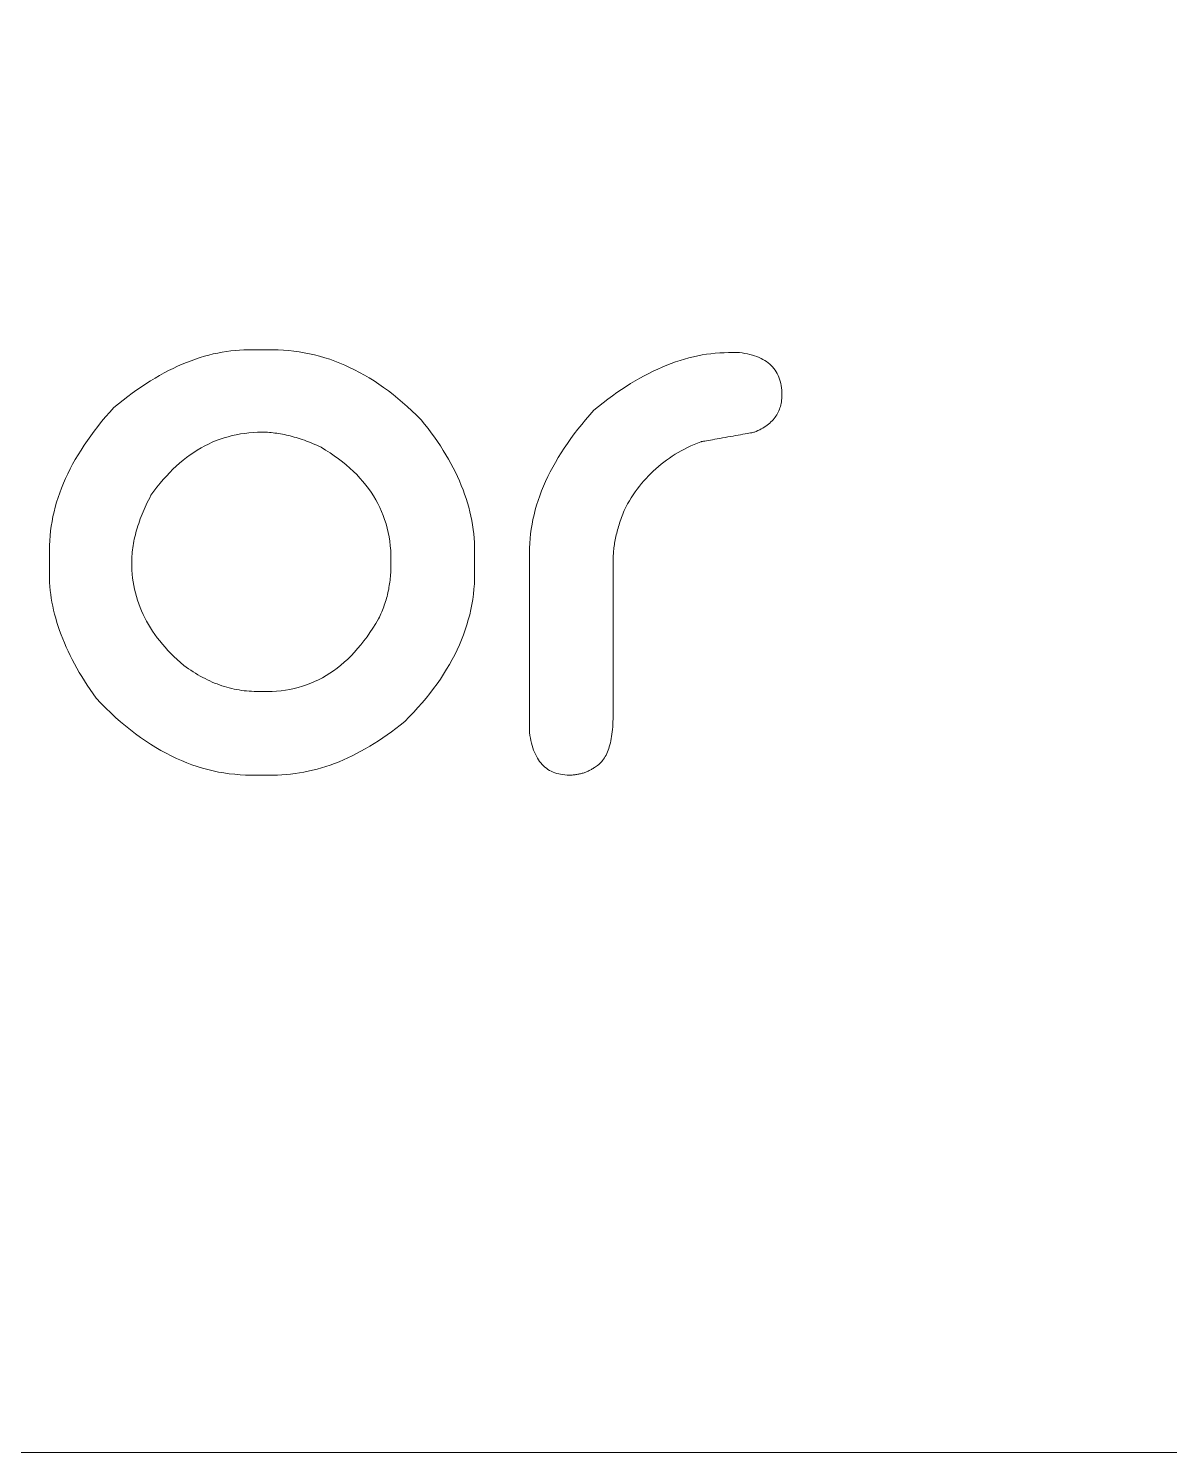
# Model space of a CAD drawing. Header units: metres. Extents: x -2538 to 7610, y -1082 to -498.
# Drawn here: x 1745.96 to 1768.71, y -1081.87 to -1053.48 of the extents above; entities that cross this region are included whole.
import ezdxf

# ---------------------------------------------------------------- set-up
doc = ezdxf.new("R2010")
doc.units = ezdxf.units.M
doc.linetypes.add('AUSGEZOGEN', pattern=[0])
doc.layers.add('Standard', color=7, linetype='AUSGEZOGEN', lineweight=25)

msp = doc.modelspace()

# ---------------------------------------------------------------- linework, layer by layer
at = {"layer": 'Standard', "color": 7, "linetype": 'AUSGEZOGEN', "lineweight": 13}
for points in [[(1248.487, -1081.873), (1810.487, -1081.873), (1810.487, -519.873), (1248.487, -519.873), (1248.487, -1081.873)], [(1750.342, -1059.891), (1750.344, -1059.891), (1750.348, -1059.891), (1750.356, -1059.891), (1750.366, -1059.891), (1750.378, -1059.891), (1750.393, -1059.891), (1750.41, -1059.891), (1750.428, -1059.891), (1750.448, -1059.891), (1750.47, -1059.891), (1750.492, -1059.891), (1750.515, -1059.891), (1750.539, -1059.891), (1750.564, -1059.891), (1750.588, -1059.891), (1750.613, -1059.891), (1750.637, -1059.891), (1750.661, -1059.891), (1750.684, -1059.891), (1750.707, -1059.891), (1750.728, -1059.891), (1750.748, -1059.891), (1750.766, -1059.891), (1750.783, -1059.891), (1750.798, -1059.891), (1750.81, -1059.891), (1750.82, -1059.891), (1750.828, -1059.891), (1750.833, -1059.891), (1750.834, -1059.891), (1750.939, -1059.892), (1751.044, -1059.897), (1751.148, -1059.905), (1751.252, -1059.915), (1751.355, -1059.929), (1751.458, -1059.946), (1751.56, -1059.967), (1751.662, -1059.99), (1751.763, -1060.016), (1751.864, -1060.046), (1751.965, -1060.078), (1752.065, -1060.114), (1752.164, -1060.153), (1752.263, -1060.194), (1752.362, -1060.239), (1752.46, -1060.287), (1752.558, -1060.338), (1752.655, -1060.393), (1752.752, -1060.45), (1752.849, -1060.51), (1752.944, -1060.574), (1753.04, -1060.641), (1753.135, -1060.71), (1753.23, -1060.783), (1753.324, -1060.859), (1753.417, -1060.938), (1753.51, -1061.02), (1753.603, -1061.105), (1753.696, -1061.194), (1753.787, -1061.285), (1753.857, -1061.372), (1753.925, -1061.458), (1753.99, -1061.545), (1754.053, -1061.632), (1754.113, -1061.719), (1754.171, -1061.806), (1754.227, -1061.893), (1754.28, -1061.98), (1754.331, -1062.067), (1754.38, -1062.154), (1754.426, -1062.241), (1754.47, -1062.329), (1754.511, -1062.416), (1754.55, -1062.503), (1754.587, -1062.591), (1754.622, -1062.678), (1754.654, -1062.766), (1754.683, -1062.854), (1754.71, -1062.941), (1754.735, -1063.029), (1754.758, -1063.117), (1754.778, -1063.205), (1754.796, -1063.293), (1754.811, -1063.381), (1754.824, -1063.469), (1754.835, -1063.557), (1754.843, -1063.645), (1754.849, -1063.733), (1754.853, -1063.822), (1754.854, -1063.91), (1754.854, -1063.912), (1754.854, -1063.916), (1754.854, -1063.922), (1754.854, -1063.931), (1754.854, -1063.943), (1754.854, -1063.956), (1754.854, -1063.971), (1754.854, -1063.987), (1754.854, -1064.005), (1754.854, -1064.024), (1754.854, -1064.044), (1754.854, -1064.064), (1754.854, -1064.085), (1754.854, -1064.107), (1754.854, -1064.129), (1754.854, -1064.151), (1754.854, -1064.172), (1754.854, -1064.194), (1754.854, -1064.214), (1754.854, -1064.234), (1754.854, -1064.253), (1754.854, -1064.271), (1754.854, -1064.287), (1754.854, -1064.302), (1754.854, -1064.315), (1754.854, -1064.326), (1754.854, -1064.335), (1754.854, -1064.342), (1754.854, -1064.346), (1754.854, -1064.348), (1754.852, -1064.452), (1754.848, -1064.556), (1754.84, -1064.659), (1754.829, -1064.762), (1754.815, -1064.864), (1754.798, -1064.967), (1754.778, -1065.068), (1754.755, -1065.17), (1754.728, -1065.271), (1754.699, -1065.371), (1754.666, -1065.472), (1754.631, -1065.571), (1754.592, -1065.671), (1754.55, -1065.77), (1754.505, -1065.869), (1754.457, -1065.967), (1754.406, -1066.065), (1754.352, -1066.162), (1754.294, -1066.259), (1754.234, -1066.356), (1754.17, -1066.452), (1754.104, -1066.548), (1754.034, -1066.643), (1753.961, -1066.739), (1753.885, -1066.833), (1753.806, -1066.928), (1753.724, -1067.021), (1753.639, -1067.115), (1753.551, -1067.208), (1753.459, -1067.301), (1753.372, -1067.371), (1753.285, -1067.438), (1753.198, -1067.503), (1753.111, -1067.566), (1753.024, -1067.627), (1752.936, -1067.685), (1752.849, -1067.74), (1752.762, -1067.794), (1752.674, -1067.845), (1752.587, -1067.893), (1752.5, -1067.939), (1752.412, -1067.983), (1752.325, -1068.025), (1752.238, -1068.064), (1752.15, -1068.101), (1752.063, -1068.135), (1751.975, -1068.167), (1751.887, -1068.197), (1751.8, -1068.224), (1751.712, -1068.249), (1751.624, -1068.271), (1751.537, -1068.291), (1751.449, -1068.309), (1751.361, -1068.325), (1751.274, -1068.338), (1751.186, -1068.348), (1751.098, -1068.357), (1751.01, -1068.362), (1750.922, -1068.366), (1750.834, -1068.367), (1750.833, -1068.367), (1750.829, -1068.367), (1750.822, -1068.367), (1750.813, -1068.367), (1750.802, -1068.367), (1750.789, -1068.367), (1750.774, -1068.367), (1750.757, -1068.367), (1750.74, -1068.367), (1750.721, -1068.367), (1750.701, -1068.367), (1750.68, -1068.367), (1750.659, -1068.367), (1750.637, -1068.367), (1750.615, -1068.367), (1750.594, -1068.367), (1750.572, -1068.367), (1750.551, -1068.367), (1750.53, -1068.367), (1750.51, -1068.367), (1750.491, -1068.367), (1750.473, -1068.367), (1750.457, -1068.367), (1750.442, -1068.367), (1750.429, -1068.367), (1750.418, -1068.367), (1750.409, -1068.367), (1750.402, -1068.367), (1750.398, -1068.367), (1750.397, -1068.367), (1750.288, -1068.366), (1750.179, -1068.36), (1750.071, -1068.352), (1749.963, -1068.34), (1749.855, -1068.325), (1749.748, -1068.306), (1749.642, -1068.284), (1749.535, -1068.258), (1749.43, -1068.229), (1749.324, -1068.197), (1749.219, -1068.161), (1749.115, -1068.122), (1749.011, -1068.08), (1748.907, -1068.034), (1748.804, -1067.984), (1748.701, -1067.932), (1748.599, -1067.876), (1748.497, -1067.816), (1748.395, -1067.753), (1748.294, -1067.687), (1748.194, -1067.617), (1748.093, -1067.544), (1747.994, -1067.467), (1747.894, -1067.387), (1747.795, -1067.304), (1747.697, -1067.217), (1747.599, -1067.127), (1747.501, -1067.033), (1747.404, -1066.936), (1747.307, -1066.836), (1747.246, -1066.749), (1747.187, -1066.663), (1747.13, -1066.576), (1747.076, -1066.49), (1747.023, -1066.405), (1746.972, -1066.32), (1746.924, -1066.235), (1746.877, -1066.15), (1746.833, -1066.066), (1746.79, -1065.982), (1746.75, -1065.899), (1746.712, -1065.815), (1746.676, -1065.733), (1746.642, -1065.65), (1746.61, -1065.568), (1746.58, -1065.486), (1746.552, -1065.404), (1746.526, -1065.323), (1746.502, -1065.242), (1746.481, -1065.162), (1746.461, -1065.082), (1746.443, -1065.002), (1746.428, -1064.922), (1746.414, -1064.843), (1746.403, -1064.764), (1746.394, -1064.686), (1746.386, -1064.608), (1746.381, -1064.53), (1746.378, -1064.452), (1746.377, -1064.375), (1746.377, -1064.373), (1746.377, -1064.369), (1746.377, -1064.361), (1746.377, -1064.351), (1746.377, -1064.339), (1746.377, -1064.324), (1746.377, -1064.307), (1746.377, -1064.289), (1746.377, -1064.269), (1746.377, -1064.247), (1746.377, -1064.225), (1746.377, -1064.202), (1746.377, -1064.178), (1746.377, -1064.154), (1746.377, -1064.129), (1746.377, -1064.104), (1746.377, -1064.08), (1746.377, -1064.056), (1746.377, -1064.033), (1746.377, -1064.01), (1746.377, -1063.989), (1746.377, -1063.969), (1746.377, -1063.951), (1746.377, -1063.934), (1746.377, -1063.919), (1746.377, -1063.907), (1746.377, -1063.897), (1746.377, -1063.889), (1746.377, -1063.884), (1746.377, -1063.883), (1746.379, -1063.787), (1746.383, -1063.692), (1746.39, -1063.596), (1746.4, -1063.501), (1746.413, -1063.405), (1746.429, -1063.31), (1746.447, -1063.214), (1746.469, -1063.119), (1746.493, -1063.024), (1746.52, -1062.929), (1746.55, -1062.834), (1746.583, -1062.739), (1746.618, -1062.644), (1746.657, -1062.549), (1746.698, -1062.454), (1746.743, -1062.359), (1746.79, -1062.265), (1746.84, -1062.17), (1746.893, -1062.076), (1746.948, -1061.981), (1747.007, -1061.887), (1747.068, -1061.792), (1747.133, -1061.698), (1747.2, -1061.604), (1747.27, -1061.509), (1747.342, -1061.415), (1747.418, -1061.321), (1747.497, -1061.227), (1747.578, -1061.133), (1747.662, -1061.039), (1747.754, -1060.964), (1747.846, -1060.891), (1747.938, -1060.821), (1748.029, -1060.753), (1748.12, -1060.688), (1748.211, -1060.626), (1748.302, -1060.566), (1748.393, -1060.508), (1748.483, -1060.453), (1748.574, -1060.401), (1748.664, -1060.351), (1748.754, -1060.304), (1748.844, -1060.259), (1748.933, -1060.217), (1749.023, -1060.178), (1749.112, -1060.141), (1749.201, -1060.106), (1749.29, -1060.074), (1749.379, -1060.045), (1749.467, -1060.018), (1749.555, -1059.994), (1749.644, -1059.972), (1749.731, -1059.953), (1749.819, -1059.937), (1749.907, -1059.923), (1749.994, -1059.911), (1750.081, -1059.902), (1750.169, -1059.896), (1750.255, -1059.892), (1750.342, -1059.891)], [(1759.912, -1059.945), (1759.913, -1059.945), (1759.915, -1059.945), (1759.918, -1059.945), (1759.923, -1059.945), (1759.929, -1059.945), (1759.935, -1059.945), (1759.943, -1059.945), (1759.951, -1059.945), (1759.96, -1059.945), (1759.969, -1059.945), (1759.979, -1059.945), (1759.989, -1059.945), (1760, -1059.945), (1760.011, -1059.945), (1760.022, -1059.945), (1760.033, -1059.945), (1760.043, -1059.945), (1760.054, -1059.945), (1760.064, -1059.945), (1760.074, -1059.945), (1760.084, -1059.945), (1760.093, -1059.945), (1760.101, -1059.945), (1760.108, -1059.945), (1760.115, -1059.945), (1760.12, -1059.945), (1760.125, -1059.945), (1760.128, -1059.945), (1760.13, -1059.945), (1760.131, -1059.945), (1760.187, -1059.952), (1760.24, -1059.96), (1760.292, -1059.97), (1760.342, -1059.981), (1760.39, -1059.994), (1760.436, -1060.008), (1760.48, -1060.023), (1760.523, -1060.04), (1760.563, -1060.059), (1760.602, -1060.079), (1760.639, -1060.101), (1760.674, -1060.124), (1760.706, -1060.148), (1760.738, -1060.174), (1760.767, -1060.202), (1760.794, -1060.231), (1760.82, -1060.261), (1760.843, -1060.293), (1760.865, -1060.327), (1760.885, -1060.362), (1760.902, -1060.398), (1760.918, -1060.436), (1760.933, -1060.475), (1760.945, -1060.516), (1760.955, -1060.559), (1760.964, -1060.603), (1760.97, -1060.648), (1760.975, -1060.695), (1760.978, -1060.743), (1760.979, -1060.793), (1760.978, -1060.827), (1760.976, -1060.86), (1760.973, -1060.893), (1760.969, -1060.925), (1760.964, -1060.956), (1760.957, -1060.987), (1760.949, -1061.017), (1760.94, -1061.046), (1760.93, -1061.075), (1760.918, -1061.103), (1760.905, -1061.13), (1760.891, -1061.157), (1760.876, -1061.183), (1760.86, -1061.209), (1760.842, -1061.234), (1760.823, -1061.258), (1760.803, -1061.282), (1760.782, -1061.305), (1760.759, -1061.327), (1760.736, -1061.349), (1760.711, -1061.37), (1760.685, -1061.391), (1760.657, -1061.41), (1760.629, -1061.43), (1760.599, -1061.448), (1760.568, -1061.466), (1760.536, -1061.483), (1760.502, -1061.5), (1760.468, -1061.516), (1760.432, -1061.531), (1760.428, -1061.532), (1760.418, -1061.534), (1760.402, -1061.537), (1760.38, -1061.541), (1760.353, -1061.545), (1760.321, -1061.551), (1760.285, -1061.558), (1760.245, -1061.565), (1760.202, -1061.573), (1760.155, -1061.581), (1760.107, -1061.59), (1760.057, -1061.599), (1760.005, -1061.608), (1759.952, -1061.617), (1759.899, -1061.627), (1759.845, -1061.637), (1759.793, -1061.646), (1759.741, -1061.655), (1759.69, -1061.664), (1759.642, -1061.673), (1759.596, -1061.681), (1759.553, -1061.689), (1759.513, -1061.696), (1759.476, -1061.703), (1759.444, -1061.709), (1759.417, -1061.713), (1759.395, -1061.717), (1759.379, -1061.72), (1759.369, -1061.722), (1759.365, -1061.723), (1759.297, -1061.749), (1759.23, -1061.777), (1759.164, -1061.806), (1759.1, -1061.837), (1759.036, -1061.869), (1758.974, -1061.902), (1758.913, -1061.937), (1758.853, -1061.972), (1758.794, -1062.009), (1758.737, -1062.048), (1758.68, -1062.087), (1758.625, -1062.128), (1758.571, -1062.171), (1758.518, -1062.214), (1758.467, -1062.259), (1758.416, -1062.305), (1758.367, -1062.353), (1758.319, -1062.402), (1758.272, -1062.452), (1758.226, -1062.503), (1758.182, -1062.556), (1758.138, -1062.61), (1758.096, -1062.666), (1758.055, -1062.722), (1758.015, -1062.78), (1757.977, -1062.84), (1757.939, -1062.9), (1757.903, -1062.962), (1757.868, -1063.025), (1757.834, -1063.09), (1757.82, -1063.127), (1757.806, -1063.163), (1757.793, -1063.199), (1757.78, -1063.235), (1757.767, -1063.271), (1757.755, -1063.306), (1757.744, -1063.342), (1757.733, -1063.376), (1757.723, -1063.411), (1757.713, -1063.445), (1757.703, -1063.479), (1757.694, -1063.513), (1757.686, -1063.547), (1757.678, -1063.58), (1757.67, -1063.613), (1757.663, -1063.646), (1757.657, -1063.678), (1757.65, -1063.71), (1757.645, -1063.742), (1757.64, -1063.773), (1757.635, -1063.805), (1757.631, -1063.836), (1757.627, -1063.867), (1757.624, -1063.897), (1757.622, -1063.927), (1757.619, -1063.957), (1757.618, -1063.987), (1757.616, -1064.016), (1757.616, -1064.045), (1757.615, -1064.074), (1757.615, -1064.084), (1757.615, -1064.113), (1757.615, -1064.16), (1757.615, -1064.223), (1757.615, -1064.301), (1757.615, -1064.393), (1757.615, -1064.497), (1757.615, -1064.611), (1757.615, -1064.736), (1757.615, -1064.868), (1757.615, -1065.008), (1757.615, -1065.152), (1757.615, -1065.301), (1757.615, -1065.453), (1757.615, -1065.606), (1757.615, -1065.758), (1757.615, -1065.91), (1757.615, -1066.059), (1757.615, -1066.203), (1757.615, -1066.343), (1757.615, -1066.475), (1757.615, -1066.6), (1757.615, -1066.714), (1757.615, -1066.818), (1757.615, -1066.91), (1757.615, -1066.988), (1757.615, -1067.051), (1757.615, -1067.098), (1757.615, -1067.127), (1757.615, -1067.137), (1757.615, -1067.194), (1757.614, -1067.249), (1757.612, -1067.304), (1757.609, -1067.356), (1757.606, -1067.407), (1757.601, -1067.457), (1757.596, -1067.505), (1757.59, -1067.552), (1757.583, -1067.597), (1757.576, -1067.641), (1757.568, -1067.683), (1757.559, -1067.724), (1757.549, -1067.763), (1757.538, -1067.801), (1757.527, -1067.837), (1757.514, -1067.872), (1757.501, -1067.905), (1757.487, -1067.937), (1757.473, -1067.968), (1757.457, -1067.996), (1757.441, -1068.024), (1757.424, -1068.05), (1757.406, -1068.074), (1757.388, -1068.097), (1757.369, -1068.118), (1757.348, -1068.138), (1757.328, -1068.157), (1757.306, -1068.174), (1757.283, -1068.189), (1757.26, -1068.203), (1757.245, -1068.214), (1757.23, -1068.224), (1757.214, -1068.234), (1757.199, -1068.244), (1757.183, -1068.253), (1757.167, -1068.262), (1757.151, -1068.271), (1757.135, -1068.279), (1757.118, -1068.287), (1757.102, -1068.294), (1757.085, -1068.301), (1757.069, -1068.308), (1757.052, -1068.315), (1757.035, -1068.321), (1757.017, -1068.326), (1757, -1068.331), (1756.982, -1068.336), (1756.965, -1068.341), (1756.947, -1068.345), (1756.929, -1068.349), (1756.911, -1068.352), (1756.892, -1068.356), (1756.874, -1068.358), (1756.855, -1068.361), (1756.837, -1068.363), (1756.818, -1068.364), (1756.799, -1068.366), (1756.779, -1068.366), (1756.76, -1068.367), (1756.74, -1068.367), (1756.696, -1068.366), (1756.652, -1068.363), (1756.61, -1068.359), (1756.568, -1068.352), (1756.529, -1068.344), (1756.49, -1068.333), (1756.453, -1068.321), (1756.417, -1068.307), (1756.382, -1068.291), (1756.349, -1068.273), (1756.316, -1068.253), (1756.285, -1068.232), (1756.256, -1068.208), (1756.228, -1068.183), (1756.2, -1068.155), (1756.175, -1068.126), (1756.15, -1068.095), (1756.127, -1068.062), (1756.105, -1068.027), (1756.084, -1067.99), (1756.065, -1067.952), (1756.047, -1067.911), (1756.03, -1067.869), (1756.014, -1067.825), (1756, -1067.779), (1755.987, -1067.73), (1755.975, -1067.681), (1755.965, -1067.629), (1755.955, -1067.575), (1755.948, -1067.52), (1755.948, -1067.508), (1755.948, -1067.474), (1755.948, -1067.419), (1755.948, -1067.346), (1755.948, -1067.254), (1755.948, -1067.147), (1755.948, -1067.026), (1755.948, -1066.891), (1755.948, -1066.746), (1755.948, -1066.591), (1755.948, -1066.428), (1755.948, -1066.259), (1755.948, -1066.085), (1755.948, -1065.907), (1755.948, -1065.729), (1755.948, -1065.55), (1755.948, -1065.372), (1755.948, -1065.198), (1755.948, -1065.029), (1755.948, -1064.866), (1755.948, -1064.711), (1755.948, -1064.566), (1755.948, -1064.432), (1755.948, -1064.31), (1755.948, -1064.203), (1755.948, -1064.112), (1755.948, -1064.038), (1755.948, -1063.983), (1755.948, -1063.949), (1755.948, -1063.938), (1755.949, -1063.842), (1755.953, -1063.747), (1755.96, -1063.652), (1755.97, -1063.557), (1755.983, -1063.462), (1755.999, -1063.367), (1756.017, -1063.271), (1756.039, -1063.176), (1756.063, -1063.081), (1756.09, -1062.987), (1756.12, -1062.892), (1756.153, -1062.797), (1756.189, -1062.702), (1756.227, -1062.607), (1756.269, -1062.512), (1756.313, -1062.417), (1756.36, -1062.323), (1756.41, -1062.228), (1756.463, -1062.133), (1756.519, -1062.039), (1756.577, -1061.944), (1756.639, -1061.849), (1756.703, -1061.755), (1756.77, -1061.66), (1756.84, -1061.566), (1756.913, -1061.471), (1756.988, -1061.377), (1757.067, -1061.283), (1757.148, -1061.188), (1757.233, -1061.094), (1757.325, -1061.018), (1757.416, -1060.946), (1757.508, -1060.876), (1757.599, -1060.808), (1757.691, -1060.743), (1757.782, -1060.68), (1757.873, -1060.62), (1757.963, -1060.563), (1758.054, -1060.508), (1758.144, -1060.456), (1758.234, -1060.406), (1758.324, -1060.359), (1758.414, -1060.314), (1758.504, -1060.272), (1758.593, -1060.232), (1758.682, -1060.195), (1758.771, -1060.161), (1758.86, -1060.129), (1758.949, -1060.1), (1759.037, -1060.073), (1759.126, -1060.049), (1759.214, -1060.027), (1759.302, -1060.008), (1759.39, -1059.991), (1759.477, -1059.977), (1759.565, -1059.966), (1759.652, -1059.957), (1759.739, -1059.95), (1759.826, -1059.947), (1759.912, -1059.945)], [(1748.018, -1064.129), (1748.019, -1064.207), (1748.022, -1064.285), (1748.028, -1064.362), (1748.036, -1064.439), (1748.047, -1064.514), (1748.059, -1064.589), (1748.074, -1064.664), (1748.092, -1064.737), (1748.111, -1064.81), (1748.133, -1064.883), (1748.157, -1064.954), (1748.184, -1065.025), (1748.213, -1065.095), (1748.244, -1065.164), (1748.278, -1065.233), (1748.313, -1065.301), (1748.351, -1065.368), (1748.392, -1065.435), (1748.435, -1065.501), (1748.48, -1065.566), (1748.527, -1065.631), (1748.577, -1065.694), (1748.628, -1065.758), (1748.683, -1065.82), (1748.739, -1065.882), (1748.798, -1065.943), (1748.859, -1066.003), (1748.923, -1066.063), (1748.989, -1066.122), (1749.057, -1066.18), (1749.103, -1066.214), (1749.15, -1066.247), (1749.197, -1066.278), (1749.244, -1066.309), (1749.291, -1066.338), (1749.338, -1066.367), (1749.385, -1066.394), (1749.433, -1066.42), (1749.48, -1066.445), (1749.528, -1066.468), (1749.576, -1066.491), (1749.623, -1066.512), (1749.671, -1066.532), (1749.72, -1066.551), (1749.768, -1066.569), (1749.816, -1066.586), (1749.865, -1066.602), (1749.913, -1066.616), (1749.962, -1066.629), (1750.011, -1066.641), (1750.06, -1066.652), (1750.109, -1066.662), (1750.158, -1066.671), (1750.207, -1066.678), (1750.257, -1066.685), (1750.307, -1066.69), (1750.356, -1066.694), (1750.406, -1066.697), (1750.456, -1066.699), (1750.506, -1066.699), (1750.507, -1066.699), (1750.509, -1066.699), (1750.512, -1066.699), (1750.517, -1066.699), (1750.522, -1066.699), (1750.529, -1066.699), (1750.536, -1066.699), (1750.544, -1066.699), (1750.553, -1066.699), (1750.563, -1066.699), (1750.573, -1066.699), (1750.583, -1066.699), (1750.594, -1066.699), (1750.605, -1066.699), (1750.615, -1066.699), (1750.626, -1066.699), (1750.637, -1066.699), (1750.648, -1066.699), (1750.658, -1066.699), (1750.668, -1066.699), (1750.678, -1066.699), (1750.686, -1066.699), (1750.695, -1066.699), (1750.702, -1066.699), (1750.709, -1066.699), (1750.714, -1066.699), (1750.719, -1066.699), (1750.722, -1066.699), (1750.724, -1066.699), (1750.725, -1066.699), (1750.816, -1066.698), (1750.907, -1066.693), (1750.996, -1066.685), (1751.083, -1066.673), (1751.17, -1066.659), (1751.255, -1066.641), (1751.339, -1066.62), (1751.422, -1066.596), (1751.504, -1066.569), (1751.585, -1066.538), (1751.664, -1066.504), (1751.742, -1066.467), (1751.819, -1066.427), (1751.894, -1066.384), (1751.969, -1066.337), (1752.042, -1066.287), (1752.114, -1066.234), (1752.185, -1066.178), (1752.254, -1066.118), (1752.323, -1066.055), (1752.39, -1065.989), (1752.456, -1065.92), (1752.521, -1065.847), (1752.584, -1065.772), (1752.646, -1065.693), (1752.708, -1065.611), (1752.767, -1065.525), (1752.826, -1065.437), (1752.883, -1065.345), (1752.94, -1065.25), (1752.956, -1065.217), (1752.971, -1065.183), (1752.986, -1065.15), (1753.001, -1065.116), (1753.015, -1065.082), (1753.028, -1065.048), (1753.041, -1065.014), (1753.053, -1064.979), (1753.065, -1064.945), (1753.076, -1064.91), (1753.087, -1064.875), (1753.097, -1064.84), (1753.107, -1064.805), (1753.116, -1064.77), (1753.124, -1064.734), (1753.132, -1064.698), (1753.14, -1064.663), (1753.146, -1064.627), (1753.153, -1064.591), (1753.158, -1064.554), (1753.164, -1064.518), (1753.168, -1064.481), (1753.172, -1064.445), (1753.176, -1064.408), (1753.179, -1064.371), (1753.181, -1064.334), (1753.183, -1064.296), (1753.185, -1064.259), (1753.186, -1064.221), (1753.186, -1064.184), (1753.186, -1064.183), (1753.186, -1064.182), (1753.186, -1064.181), (1753.186, -1064.178), (1753.186, -1064.176), (1753.186, -1064.172), (1753.186, -1064.169), (1753.186, -1064.164), (1753.186, -1064.16), (1753.186, -1064.155), (1753.186, -1064.15), (1753.186, -1064.145), (1753.186, -1064.14), (1753.186, -1064.134), (1753.186, -1064.129), (1753.186, -1064.123), (1753.186, -1064.118), (1753.186, -1064.113), (1753.186, -1064.108), (1753.186, -1064.103), (1753.186, -1064.098), (1753.186, -1064.093), (1753.186, -1064.089), (1753.186, -1064.086), (1753.186, -1064.082), (1753.186, -1064.08), (1753.186, -1064.077), (1753.186, -1064.076), (1753.186, -1064.075), (1753.186, -1064.074), (1753.184, -1063.98), (1753.18, -1063.887), (1753.172, -1063.796), (1753.161, -1063.706), (1753.147, -1063.617), (1753.13, -1063.53), (1753.11, -1063.444), (1753.087, -1063.359), (1753.06, -1063.275), (1753.031, -1063.193), (1752.998, -1063.112), (1752.963, -1063.033), (1752.924, -1062.955), (1752.882, -1062.878), (1752.837, -1062.803), (1752.789, -1062.729), (1752.738, -1062.656), (1752.684, -1062.585), (1752.626, -1062.515), (1752.566, -1062.446), (1752.502, -1062.378), (1752.436, -1062.312), (1752.366, -1062.248), (1752.293, -1062.184), (1752.217, -1062.122), (1752.138, -1062.062), (1752.056, -1062.002), (1751.971, -1061.944), (1751.883, -1061.887), (1751.791, -1061.832), (1751.749, -1061.812), (1751.707, -1061.793), (1751.665, -1061.775), (1751.623, -1061.757), (1751.582, -1061.74), (1751.541, -1061.724), (1751.5, -1061.708), (1751.459, -1061.693), (1751.418, -1061.679), (1751.378, -1061.665), (1751.338, -1061.652), (1751.298, -1061.639), (1751.258, -1061.628), (1751.219, -1061.617), (1751.179, -1061.606), (1751.14, -1061.597), (1751.101, -1061.588), (1751.063, -1061.579), (1751.024, -1061.572), (1750.986, -1061.565), (1750.948, -1061.558), (1750.91, -1061.553), (1750.873, -1061.548), (1750.835, -1061.543), (1750.798, -1061.54), (1750.761, -1061.537), (1750.724, -1061.534), (1750.688, -1061.533), (1750.652, -1061.532), (1750.615, -1061.531), (1750.528, -1061.533), (1750.441, -1061.537), (1750.355, -1061.544), (1750.27, -1061.554), (1750.186, -1061.566), (1750.102, -1061.582), (1750.02, -1061.6), (1749.939, -1061.621), (1749.859, -1061.645), (1749.78, -1061.671), (1749.702, -1061.7), (1749.624, -1061.733), (1749.548, -1061.768), (1749.473, -1061.805), (1749.399, -1061.846), (1749.325, -1061.889), (1749.253, -1061.935), (1749.181, -1061.984), (1749.111, -1062.036), (1749.042, -1062.09), (1748.973, -1062.148), (1748.906, -1062.208), (1748.839, -1062.271), (1748.774, -1062.336), (1748.709, -1062.405), (1748.645, -1062.476), (1748.583, -1062.55), (1748.521, -1062.627), (1748.46, -1062.707), (1748.401, -1062.789), (1748.376, -1062.837), (1748.351, -1062.885), (1748.328, -1062.933), (1748.305, -1062.98), (1748.284, -1063.028), (1748.263, -1063.075), (1748.243, -1063.121), (1748.224, -1063.168), (1748.205, -1063.214), (1748.188, -1063.26), (1748.171, -1063.306), (1748.156, -1063.351), (1748.141, -1063.396), (1748.127, -1063.442), (1748.113, -1063.486), (1748.101, -1063.531), (1748.09, -1063.575), (1748.079, -1063.619), (1748.069, -1063.663), (1748.06, -1063.707), (1748.052, -1063.75), (1748.045, -1063.793), (1748.039, -1063.836), (1748.033, -1063.878), (1748.028, -1063.921), (1748.025, -1063.963), (1748.022, -1064.005), (1748.02, -1064.046), (1748.018, -1064.088), (1748.018, -1064.129)]]:
    msp.add_lwpolyline(points, close=True, dxfattribs=at)

doc.saveas('drawing.dxf')
